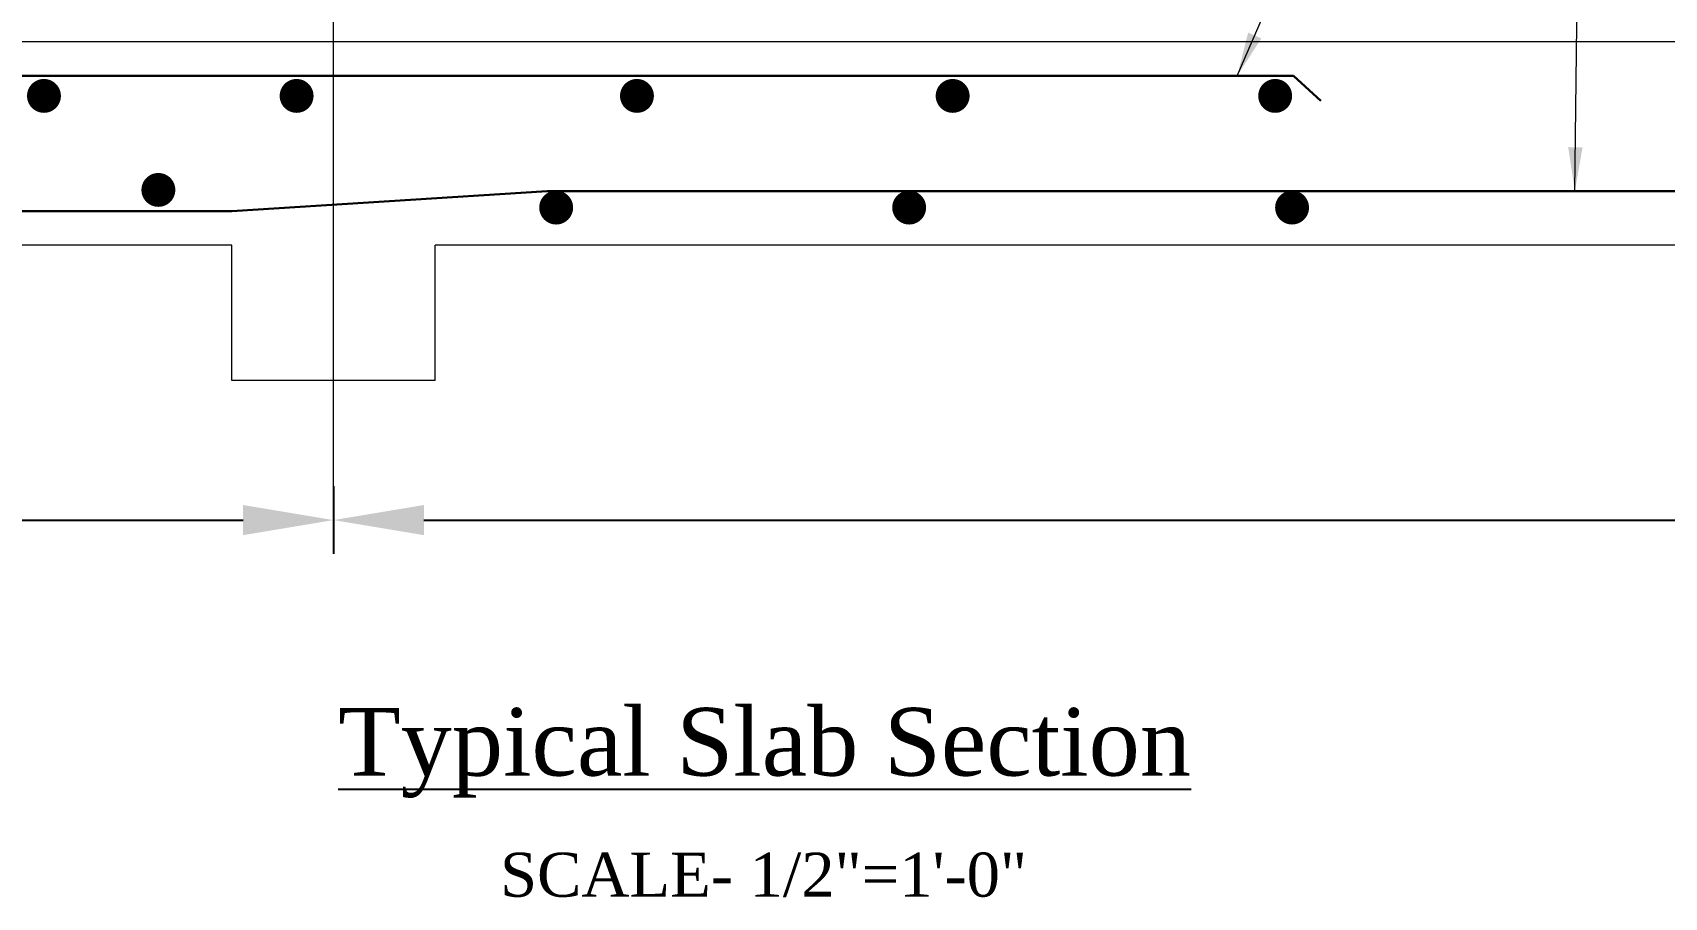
# Model space of a CAD drawing. Header units: inches. Extents: x 45643 to 70559, y -8725 to 1713.
# Drawn here: x 69176 to 69464.9, y -4544.8 to -4391.7 of the extents above; entities that cross this region are included whole.
import ezdxf
from ezdxf.enums import TextEntityAlignment as Align

# ---------------------------------------------------------------- set-up
doc = ezdxf.new("R2010")
doc.units = ezdxf.units.IN
doc.header["$MEASUREMENT"] = 0
doc.linetypes.add('ACAD_ISO08W100', pattern=[36, 24, -3, 6, -3])
for name, color, linetype, lineweight in [('BEAM', 212, 'Continuous', 9), ('D-DIM', 5, 'Continuous', 13), ('DIMSTR', 5, 'Continuous', 13), ('ele light', 7, 'Continuous', 25), ('rcc bar', 2, 'Continuous', 20), ('RCC LINE', 200, 'Continuous', 18), ('sxdcf', 8, 'ACAD_ISO08W100', 20), ('TEX', 210, 'Continuous', 25)]:
    doc.layers.add(name, color=color, linetype=linetype, lineweight=lineweight)
doc.layers.add('DIMENSION', color=5, linetype='Continuous')
doc.styles.get("Standard").update_dxf_attribs({"font": 'times.ttf'})
doc.dimstyles.new('Copy of Niranjan', dxfattribs={"dimtxt": 4, "dimasz": 4, "dimexe": 1.5, "dimexo": 0, "dimgap": 1, "dimtad": 1, "dimdec": 0, "dimzin": 0, "dimdsep": 46, "dimlunit": 3, "dimtxsty": 'Standard', "dimcen": 0.09, "dimclrd": 7, "dimclre": 256, "dimclrt": 7, "dimadec": 0, "dimazin": 0, "dimtfac": 0.333333, "dimtdec": 0, "dimtmove": 1, "dimatfit": 1, "dimfxl": 1.5, "dimfxlon": 1, "dimtolj": 1, "dimtzin": 0, "dimlwd": -1, "dimlwe": -1, "dimarcsym": 0})
doc.dimstyles.new('dim stirrups', dxfattribs={"dimscale": 0.04, "dimtxt": 60, "dimasz": 48.5, "dimexe": 19.6875, "dimexo": 0, "dimgap": 18.3125, "dimtad": 1, "dimdec": 0, "dimzin": 0, "dimdsep": 46, "dimlunit": 3, "dimtxsty": 'Standard', "dimcen": 0.15, "dimdle": 0.15, "dimclrd": 256, "dimclrt": 1, "dimazin": 1, "dimtfac": 1, "dimtdec": 0, "dimtofl": 0, "dimtmove": 1, "dimatfit": 2, "dimfxl": 19.6875, "dimfxlon": 1, "dimtolj": 1, "dimtzin": 0, "dimlwd": -1, "dimlwe": -1, "dimarcsym": 0})

# ---------------------------------------------------------------- blocks, each defined once
blk = doc.blocks.new('*D535')
at = {"layer": 'Defpoints', "color": 0, "transparency": 16777216}
for p in [(17113.076, -10729.235), (17086.076, -10736.801), (17113.076, -10744.301)]:
    blk.add_point(p, dxfattribs=at)
at = {"layer": 'DIMENSION', "transparency": 16777216}
for p, q in [((17086.076, -10730.735), (17086.076, -10727.735)), ((17113.076, -10730.735), (17113.076, -10727.735))]:
    blk.add_line(p, q, dxfattribs=at)
at = {"layer": 'DIMENSION', "color": 7, "transparency": 16777216}
blk.add_line((17090.076, -10729.235), (17109.076, -10729.235), dxfattribs=at)
for points in [[(17090.076, -10728.568), (17090.076, -10729.902), (17086.076, -10729.235)], [(17109.076, -10728.568), (17109.076, -10729.902), (17113.076, -10729.235)]]:
    blk.add_solid(points, dxfattribs=at)
at = {"layer": 'DIMENSION', "color": 7, "transparency": 16777216, "insert": (17099.576, -10726.191), "char_height": 4, "attachment_point": 5}
blk.add_mtext('\\A1;0.3L1', dxfattribs=at)
blk = doc.blocks.new('*D536')
at = {"layer": 'Defpoints', "color": 0, "transparency": 16777216}
for p in [(17160.076, -10729.235), (17160.076, -10736.801), (17122.076, -10744.301)]:
    blk.add_point(p, dxfattribs=at)
at = {"layer": 'DIMENSION', "transparency": 16777216}
for p, q in [((17122.076, -10730.735), (17122.076, -10727.735)), ((17160.076, -10730.735), (17160.076, -10727.735))]:
    blk.add_line(p, q, dxfattribs=at)
at = {"layer": 'DIMENSION', "color": 7, "transparency": 16777216}
blk.add_line((17126.076, -10729.235), (17156.076, -10729.235), dxfattribs=at)
for points in [[(17126.076, -10728.568), (17126.076, -10729.902), (17122.076, -10729.235)], [(17156.076, -10728.568), (17156.076, -10729.902), (17160.076, -10729.235)]]:
    blk.add_solid(points, dxfattribs=at)
at = {"layer": 'DIMENSION', "color": 7, "transparency": 16777216, "insert": (17141.076, -10726.191), "char_height": 4, "attachment_point": 5}
blk.add_mtext('\\A1;0.3L2', dxfattribs=at)
blk = doc.blocks.new('*D532')
at = {"layer": 'Defpoints', "color": 0, "transparency": 16777216}
for p in [(17028.971, -10740.48), (17117.576, -10740.48), (17117.576, -10756.475)]:
    blk.add_point(p, dxfattribs=at)
at = {"layer": 'DIMENSION', "transparency": 16777216}
for p, q in [((17028.971, -10754.975), (17028.971, -10757.975)), ((17117.576, -10754.975), (17117.576, -10757.975))]:
    blk.add_line(p, q, dxfattribs=at)
at = {"layer": 'DIMENSION', "color": 7, "transparency": 16777216}
blk.add_line((17032.971, -10756.475), (17113.576, -10756.475), dxfattribs=at)
for points in [[(17032.971, -10755.809), (17032.971, -10757.142), (17028.971, -10756.475)], [(17113.576, -10755.809), (17113.576, -10757.142), (17117.576, -10756.475)]]:
    blk.add_solid(points, dxfattribs=at)
at = {"layer": 'DIMENSION', "color": 7, "transparency": 16777216, "insert": (17073.273, -10753.467), "char_height": 4, "attachment_point": 5}
blk.add_mtext('\\A1;L1', dxfattribs=at)
blk = doc.blocks.new('*D533')
at = {"layer": 'Defpoints', "color": 0, "transparency": 16777216}
for p in [(17117.576, -10740.48), (17244.576, -10740.48), (17244.576, -10756.475)]:
    blk.add_point(p, dxfattribs=at)
at = {"layer": 'DIMENSION', "transparency": 16777216}
for p, q in [((17117.576, -10754.975), (17117.576, -10757.975)), ((17244.576, -10754.975), (17244.576, -10757.975))]:
    blk.add_line(p, q, dxfattribs=at)
at = {"layer": 'DIMENSION', "color": 7, "transparency": 16777216}
blk.add_line((17121.576, -10756.475), (17240.576, -10756.475), dxfattribs=at)
for points in [[(17121.576, -10755.809), (17121.576, -10757.142), (17117.576, -10756.475)], [(17240.576, -10755.809), (17240.576, -10757.142), (17244.576, -10756.475)]]:
    blk.add_solid(points, dxfattribs=at)
at = {"layer": 'DIMENSION', "color": 7, "transparency": 16777216, "insert": (17181.076, -10753.467), "char_height": 4, "attachment_point": 5}
blk.add_mtext('\\A1;L2', dxfattribs=at)
blk = doc.blocks.new('dx')
at = {"layer": 'BEAM'}
for p, q in [((19792.446, -9820.855), (19567.841, -9820.855)), ((19656.446, -9829.855), (19576.841, -9829.855)), ((19783.446, -9829.855), (19665.446, -9829.855))]:
    blk.add_line(p, q, dxfattribs=at)
at = {"layer": 'ele light', "lineweight": 30, "ltscale": 0.05}
for p, q in [((19703.446, -9822.355), (19629.446, -9822.355)), ((19703.446, -9822.355), (19704.648, -9823.474)), ((19656.446, -9828.355), (19670.399, -9827.462)), ((19791.885, -9827.462), (19670.399, -9827.462)), ((19656.446, -9828.355), (19569.556, -9828.355))]:
    blk.add_line(p, q, dxfattribs=at)
at = {"layer": 'rcc bar', "ltscale": 0.009, "const_width": 0.75}
for points in [[(19647.754, -9823.25, 1), (19648.504, -9823.25, 1)], [(19658.938, -9823.25, 1), (19659.688, -9823.25, 1)], [(19674.004, -9823.25, 1), (19674.754, -9823.25, 1)], [(19687.979, -9823.25, 1), (19688.729, -9823.25, 1)], [(19702.257, -9823.25, 1), (19703.007, -9823.25, 1)], [(19652.819, -9827.412, 1), (19653.569, -9827.412, 1)], [(19670.428, -9828.194, 1), (19671.178, -9828.194, 1)], [(19686.054, -9828.194, 1), (19686.804, -9828.194, 1)], [(19703.005, -9828.194, 1), (19703.755, -9828.194, 1)]]:
    blk.add_lwpolyline(points, format="xyb", close=True, dxfattribs=at)
at = {"layer": 'RCC LINE', "ltscale": 0.25}
for p, q in [((19656.446, -9835.855), (19656.446, -9829.855)), ((19665.446, -9835.855), (19665.446, -9829.855)), ((19665.446, -9835.855), (19656.446, -9835.855))]:
    blk.add_line(p, q, dxfattribs=at)
at = {"layer": 'sxdcf'}
blk.add_line((19660.946, -9842.689), (19660.946, -9797.142), dxfattribs=at)
at = {"layer": 'TEX'}
blk.add_text('SCALE- 1/2"=1\'-0"', height=1.95, dxfattribs=at).set_placement((19679.985, -9857.728), align=Align.MIDDLE)
at = {"layer": 'TEX', "insert": (19661.154, -9850.343), "char_height": 3, "width": 62.97734, "attachment_point": 1}
blk.add_mtext('{\\LTypical Slab Section }', dxfattribs=at)
at = {"layer": 'DIMENSION'}
for base, p1, p2, text, picture, middle in [((19656.446, -9814.789), (19629.446, -9822.355), (19656.446, -9829.855), '0.3L1', '*D535', (19642.946, -9811.746)), ((19703.446, -9814.789), (19665.446, -9829.855), (19703.446, -9822.355), '0.3L2', '*D536', (19684.446, -9811.746)), ((19660.946, -9842.03), (19572.341, -9826.035), (19660.946, -9826.035), 'L1', '*D532', (19616.644, -9839.021)), ((19787.946, -9842.03), (19660.946, -9826.035), (19787.946, -9826.035), 'L2', '*D533', (19724.446, -9839.021))]:
    dim = blk.add_linear_dim(base=base, p1=p1, p2=p2, text=text, dimstyle='Copy of Niranjan', dxfattribs=at)
    dim.commit()
    dim.dimension.update_dxf_attribs({"geometry": picture, "text_midpoint": middle, "insert": (2543.37, 914.446)})
at = {"layer": 'DIMSTR'}
for points in [[(19700.955, -9822.355), (19716.382, -9786.826)], [(19715.898, -9827.462), (19716.382, -9786.826)]]:
    blk.add_leader(points, dimstyle='dim stirrups', override={"dimtad": 0, "dimfxl": 1.5}, dxfattribs=at)

msp = doc.modelspace()

# ---------------------------------------------------------------- block references
at = {"layer": 'D-DIM', "xscale": 4, "yscale": 4, "zscale": 4}
msp.add_blockref('dx', (-9414.559, 34890.132), dxfattribs=at)

doc.saveas('drawing.dxf')
